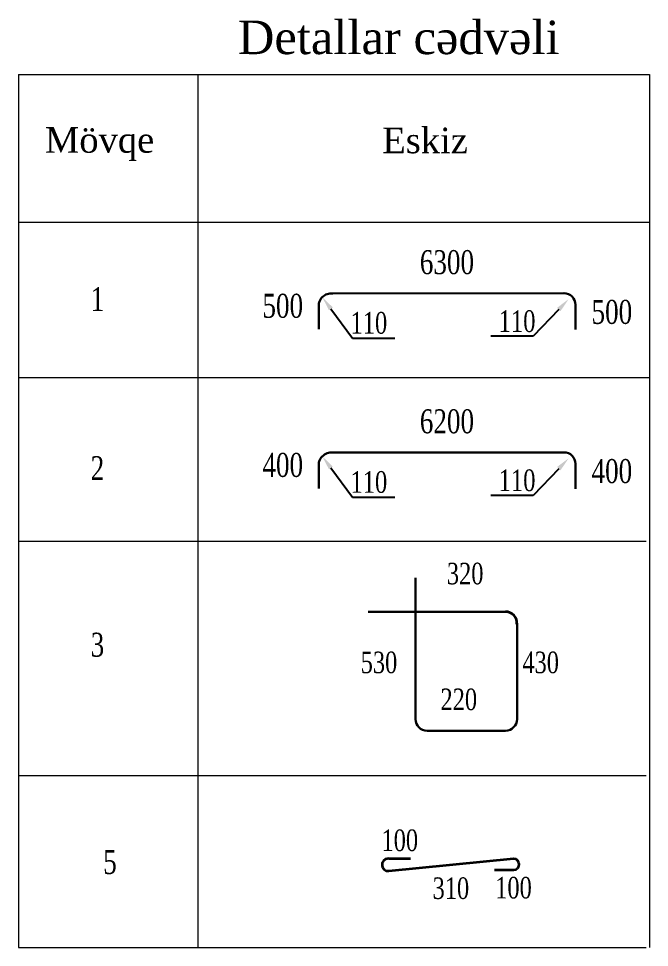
# Model space of a CAD drawing. Header units: millimetres. Extents: x -149347 to 251215, y -2929184 to -2541447.
# Drawn here: x 78847 to 85835, y -2672935 to -2662655 of the extents above; entities that cross this region are included whole.
import ezdxf
from ezdxf import colors
from ezdxf.entities.mleader import LeaderData, LeaderLine
from ezdxf.math import Vec2, Vec3

# ---------------------------------------------------------------- set-up
doc = ezdxf.new("R2010")
doc.units = ezdxf.units.MM
doc.layers.add('030', color=7, linetype='Continuous', lineweight=30)
doc.layers.add('APS_MADEIRA', color=35, linetype='Continuous', lineweight=15)
doc.styles.add('400', font='times.ttf', dxfattribs={"width": 0.75, "height": 300})
doc.styles.add('Arial', font='arial.ttf')
doc.styles.add('Times New  Roman', font='times.ttf')

msp = doc.modelspace()

# ---------------------------------------------------------------- linework, layer by layer
at = {"color": 0, "lineweight": 15}
for p, q in [((78846.80048, -2663275.06745), (85835.30061, -2663275.06745)), ((78846.80048, -2663275.06745), (78846.80048, -2672934.91518)), ((80831.28027, -2663275.06745), (80831.28027, -2672934.91518)), ((85835.30061, -2663275.06745), (85835.30061, -2672934.91518)), ((78846.80048, -2664908.74868), (85835.30061, -2664908.74868)), ((78846.80048, -2666625.72196), (85835.30061, -2666625.72196)), ((78846.80048, -2668439.18698), (85798.7344, -2668439.18698)), ((78846.80048, -2671032.18386), (85798.7344, -2671032.18386)), ((78846.80048, -2672934.91518), (85798.7344, -2672934.91518))]:
    msp.add_line(p, q, dxfattribs=at)
at = {"color": 0, "lineweight": 30}
for p, q in [((83243.95681, -2668844.66327), (83243.95681, -2670408.9049)), ((83243.95681, -2668844.66327), (83243.95681, -2670408.9049)), ((84241.62149, -2669219.4431), (82717.77693, -2669219.4431)), ((84241.62149, -2669219.4431), (82717.77693, -2669219.4431)), ((84368.55217, -2669346.374), (84368.55217, -2670408.9049)), ((84368.55217, -2669346.374), (84368.55217, -2670408.9049)), ((83371.39681, -2670536.3449), (84241.11197, -2670536.3449)), ((83371.39681, -2670536.3449), (84241.11197, -2670536.3449))]:
    msp.add_line(p, q, dxfattribs=at)
for points in [[(82296.94043, -2665696.56918), (84888.95929, -2665694.83136)], [(82172.6366, -2665817.4367), (82172.6366, -2666092.88223)], [(85015.81346, -2665821.68553), (85015.81346, -2666097.13106)], [(82296.94043, -2667458.01065), (84888.95929, -2667456.27283)], [(82172.6366, -2667578.87817), (82172.6366, -2667854.3237)], [(85015.81346, -2667583.127), (85015.81346, -2667858.57253)]]:
    msp.add_lwpolyline(points, dxfattribs=at)
at = {"color": 7, "lineweight": 35, "ltscale": 15}
for points in [[(82947.85448, -2672088.97934), (84329.12383, -2671950.2946)], [(82947.85448, -2671950.2946), (83187.37387, -2671950.2946)], [(84329.12383, -2672081.02525), (84119.61198, -2672081.02525)]]:
    msp.add_lwpolyline(points, dxfattribs=at)
at = {"color": 0, "lineweight": 30}
for centre, radius, start, end in [((82312.26552, -2665836.68265), 140.94908, 83.834839334, 187.847993173), ((84888.95929, -2665821.68553), 126.85417, 359.999912168, 90.076828205), ((82312.26552, -2667598.12412), 140.94908, 83.834839334, 187.847993173), ((84888.95929, -2667583.127), 126.85417, 359.999912168, 90.076828205), ((83371.39681, -2670408.9049), 127.44, 180, 270), ((83371.39681, -2670408.9049), 127.44, 180, 270), ((84241.11217, -2670408.9049), 127.44, 270, 0), ((84241.11217, -2670408.9049), 127.44, 270, 0)]:
    msp.add_arc(centre, radius, start, end, dxfattribs=at)
at = {"color": 7, "lineweight": 35, "ltscale": 15}
msp.add_arc((84241.62164, -2669346.37363), 126.93053, 354.640164647, 90.00007017, dxfattribs=at)
msp.add_arc((84241.62164, -2669346.37363), 126.93053, 354.640164647, 90.00007017, dxfattribs=at)
for points in [[(82947.85448, -2671950.2946), (82836.22815, -2671956.45231), (82860.6496, -2672100.54941), (82947.85448, -2672088.97934)], [(84329.12383, -2671950.2946), (84410.23651, -2671950.99943), (84406.96969, -2672082.55662), (84329.12383, -2672081.02525)]]:
    msp.add_open_spline(points, degree=3, dxfattribs=at)
at = {"layer": '030', "color": 0, "lineweight": 30, "ltscale": 5}
msp.add_lwpolyline([(83242.91372, -2669216.28357), (83243.95681, -2668844.66327)], dxfattribs=at)
msp.add_lwpolyline([(83242.91372, -2669216.28357), (83243.95681, -2668844.66327)], dxfattribs=at)

# ---------------------------------------------------------------- texts
at = {"color": 7, "lineweight": 5, "ltscale": 15, "insert": (81275.82932, -2662676.91456), "char_height": 371.2475441, "width": 5714.8003644, "attachment_point": 1, "style": 'Times New  Roman'}
msp.add_mtext('{\\fTimes New Roman|b0|i0|c238|p18;Detallar cədvəli}', dxfattribs=at)
at = {"attachment_point": 1, "style": '400'}
for s, insert, char_height, width in [('\\A1;{\\fTimes New Roman|b0|i0|c238|p18;63}00', (83291.76031, -2665217.7975), 265.2, 233.0139314), ('{\\fTimes New Roman|b0|i0|c238|p18; }1', (79570.8734, -2665626.31592), 265.2, 233.0139314), ('\\A1;50{\\fTimes New Roman|b0|i0|c238|p18;0}', (81548.13909, -2665700.87412), 265.2, 233.0139314), ('\\A1;50{\\fTimes New Roman|b0|i0|c238|p18;0}', (85193.66429, -2665768.58425), 265.2, 233.0139314), ('\\A1;{\\fTimes New Roman|b0|i0|c238|p18;62}00', (83291.76031, -2666979.23897), 265.2, 233.0139314), ('\\A1;40{\\fTimes New Roman|b0|i0|c238|p18;0}', (81548.13909, -2667462.31559), 265.2, 233.0139314), (' 2', (79570.45126, -2667497.78683), 265.2, 233.0139314), ('\\A1;40{\\fTimes New Roman|b0|i0|c238|p18;0}', (85193.66429, -2667530.02572), 265.2, 233.0139314), ('\\A1;3{\\fTimes New Roman|b0|i0|c238|p18;20}', (83591.17783, -2668677.43534), 238.68, 209.7125382), (' 3', (79570.45126, -2669451.66445), 265.2, 233.0139314), ('\\A1;{\\fTimes New Roman|b0|i0|c238|p18;530}', (82636.51668, -2669660.83626), 238.68, 209.7125382), ('\\A1;{\\fTimes New Roman|b0|i0|c238|p18;430}', (84427.55984, -2669660.83626), 238.68, 209.7125382), ('\\A1;2{\\fTimes New Roman|b0|i0|c238|p18;20}', (83520.63196, -2670069.95276), 238.68, 209.7125382), ('\\A1;{\\fTimes New Roman|b0|i0|c238|p18;100}', (82866.93876, -2671629.65218), 238.68, 209.7125382), (' {\\fTimes New Roman|b0|i0|c238|p18;5}', (79709.125, -2671856.96672), 265.2, 233.0139314), ('\\A1;{\\fTimes New Roman|b0|i0|c238|p18;310}', (83432.8219, -2672159.71689), 238.68, 209.7125382), ('\\A1;{\\fTimes New Roman|b0|i0|c238|p18;100}', (84126.58899, -2672154.28408), 238.68, 209.7125382)]:
    msp.add_mtext(s, dxfattribs=dict(at, insert=insert, char_height=char_height, width=width))
at = {"layer": 'APS_MADEIRA', "color": 7, "lineweight": 9, "ltscale": 25, "char_height": 282.88884, "width": 431.4216895, "attachment_point": 1, "style": 'Arial'}
for s, insert in [('{\\fTimes New Roman|b0|i0|c238|p18;Mövqe}', (79139.64058, -2663856.311)), ('\\pxt35;{\\fTimes New Roman|b0|i0|c238|p18;Eskiz}', (82875.11805, -2663861.86382))]:
    msp.add_mtext(s, dxfattribs=dict(at, insert=insert))

# ---------------------------------------------------------------- leaders
ml = msp.add_multileader_mtext('Standard')
ml.set_content('{\\C256;110\\fTimes New Roman|b0|i0|c238|p18; }', color=6, style='400')
ml.set_leader_properties()
ml.build(insert=Vec2(0, 0))
ml.multileader.update_dxf_attribs({"text_left_attachment_type": 6, "text_right_attachment_type": 6, "dogleg_length": 1, "arrow_head_size": 160})
ctx = ml.context
ctx.base_point, ctx.char_height, ctx.arrow_head_size, ctx.landing_gap_size, ctx.plane_origin = Vec3(82547.89768, -2666190.15195), 240, 160, 0.08, Vec3(79411.70842, -2668102.60268)
ctx.left_attachment, ctx.right_attachment, ctx.text_align_type = 6, 6, 1
notes = []
notes.append((ctx, [(0, (1, 1, 0), (82547.09768, -2666190.15195), (1, 0), 0.8, [(0, [(82211.14663, -2665738.49094)], 0, [])])]))
ctx.mtext.insert, ctx.mtext.alignment, ctx.mtext.flow_direction = Vec3(82727.00436, -2665902.15195), 2, 5
ml = msp.add_multileader_mtext('Standard')
ml.set_content('{\\C256;110\\fTimes New Roman|b0|i0|c238|p18; }', color=6, style='400')
ml.set_leader_properties()
ml.build(insert=Vec2(0, 0))
ml.multileader.update_dxf_attribs({"text_left_attachment_type": 6, "text_right_attachment_type": 6, "dogleg_length": 1, "arrow_head_size": 160})
ctx = ml.context
ctx.base_point, ctx.char_height, ctx.arrow_head_size, ctx.landing_gap_size, ctx.plane_origin = Vec3(84190.01917, -2666171.55887), 240, 160, 0.08, Vec3(82141.4961, -2668122.91271)
ctx.left_attachment, ctx.right_attachment, ctx.text_align_type = 6, 6, 1
notes.append((ctx, [(1, (1, 1, 0), (84549.03252, -2666171.55887), (-1, 0), 0.8, [(0, [(84940.9343, -2665758.80096)], 0, [])])]))
ctx.mtext.insert, ctx.mtext.alignment, ctx.mtext.flow_direction = Vec3(84369.12584, -2665883.55887), 2, 5
ml = msp.add_multileader_mtext('Standard')
ml.set_content('{\\C256;110\\fTimes New Roman|b0|i0|c238|p18; }', color=6, style='400')
ml.set_leader_properties()
ml.build(insert=Vec2(0, 0))
ml.multileader.update_dxf_attribs({"text_left_attachment_type": 6, "text_right_attachment_type": 6, "dogleg_length": 1, "arrow_head_size": 160})
ctx = ml.context
ctx.base_point, ctx.char_height, ctx.arrow_head_size, ctx.landing_gap_size, ctx.plane_origin = Vec3(82547.89768, -2667951.59342), 240, 160, 0.08, Vec3(79411.70842, -2669864.04415)
ctx.left_attachment, ctx.right_attachment, ctx.text_align_type = 6, 6, 1
notes.append((ctx, [(0, (1, 1, 0), (82547.09768, -2667951.59342), (1, 0), 0.8, [(0, [(82211.14663, -2667499.93241)], 0, [])])]))
ctx.mtext.insert, ctx.mtext.alignment, ctx.mtext.flow_direction = Vec3(82727.00436, -2667663.59342), 2, 5
ml = msp.add_multileader_mtext('Standard')
ml.set_content('{\\C256;110\\fTimes New Roman|b0|i0|c238|p18; }', color=6, style='400')
ml.set_leader_properties()
ml.build(insert=Vec2(0, 0))
ml.multileader.update_dxf_attribs({"text_left_attachment_type": 6, "text_right_attachment_type": 6, "dogleg_length": 1, "arrow_head_size": 160})
ctx = ml.context
ctx.base_point, ctx.char_height, ctx.arrow_head_size, ctx.landing_gap_size, ctx.plane_origin = Vec3(84190.01917, -2667933.00034), 240, 160, 0.08, Vec3(82141.4961, -2669884.35418)
ctx.left_attachment, ctx.right_attachment, ctx.text_align_type = 6, 6, 1
notes.append((ctx, [(1, (1, 1, 0), (84549.03252, -2667933.00034), (-1, 0), 0.8, [(0, [(84940.9343, -2667520.24243)], 0, [])])]))
ctx.mtext.insert, ctx.mtext.alignment, ctx.mtext.flow_direction = Vec3(84369.12584, -2667645.00034), 2, 5
for ctx, leaders in notes:
    for number, flags, end, landing, length, lines in leaders:
        leader = LeaderData()
        leader.index, (leader.has_last_leader_line, leader.has_dogleg_vector, leader.attachment_direction) = number, flags
        leader.last_leader_point, leader.dogleg_vector, leader.dogleg_length = Vec3(end), Vec3(landing), length
        for number, points, colour, breaks in lines:
            line = LeaderLine()
            line.index, line.vertices, line.color, line.breaks = number, Vec3.list(points), colors.encode_raw_color(colour), breaks
            leader.lines.append(line)
        ctx.leaders.append(leader)

doc.saveas('drawing.dxf')
